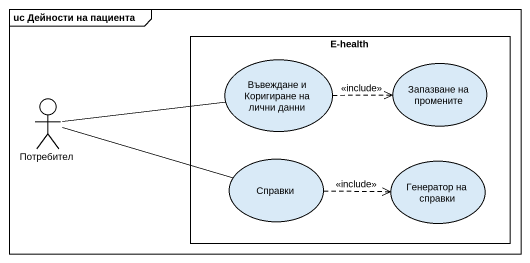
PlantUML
@startuml
mainframe uc Дейности на пациента
rectangle "E-health" as E_health {
  usecase "Въвеждане и Коригиране на лични данни" as Въвеждане_и_Коригиране_на
  usecase "Запазване на промените" as Запазване_на_промените
  usecase Справки
  usecase "Генератор на справки" as Генератор_на_справки
}
actor Потребител
Въвеждане_и_Коригиране_на .right.> Запазване_на_промените : <<include>>
Потребител -right- Въвеждане_и_Коригиране_на
Потребител -right- Справки
Справки .right.> Генератор_на_справки : <<include>>
@enduml
